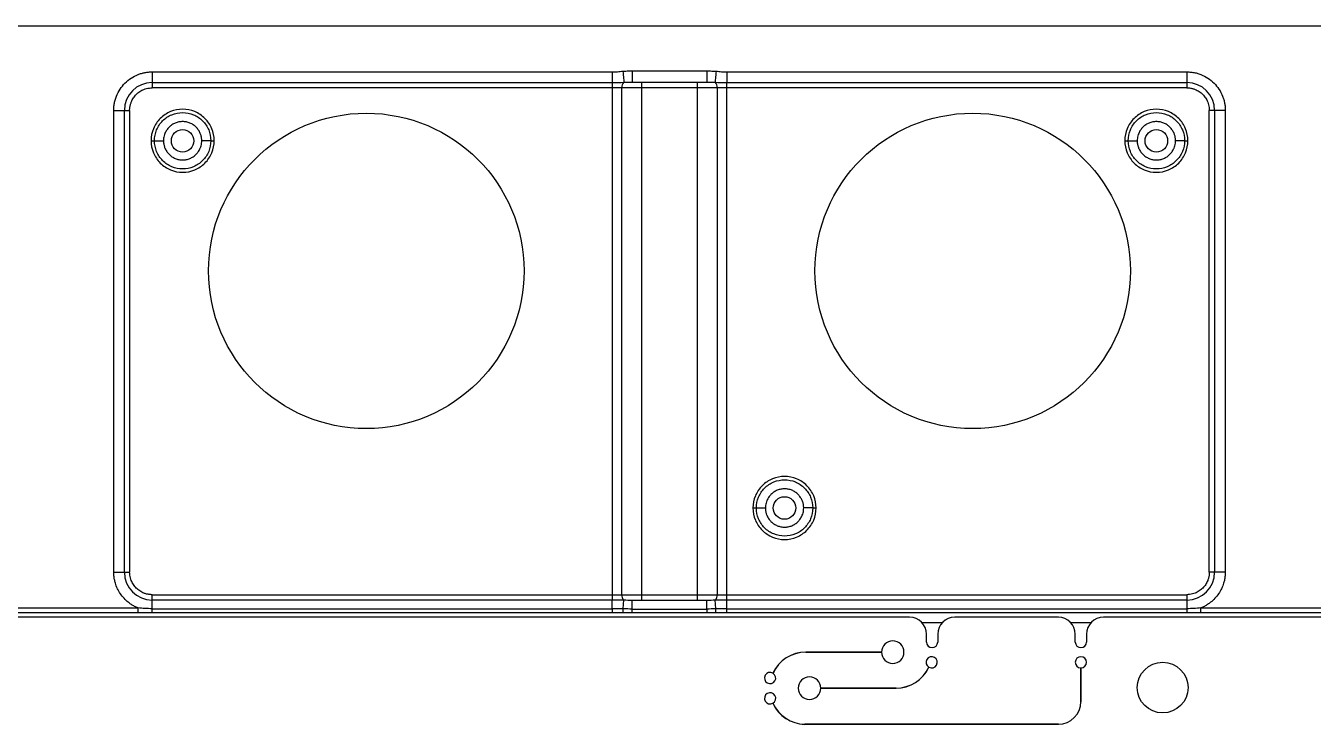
# Model space of a CAD drawing. Header units: millimetres. Extents: x -1 to 1576, y 30 to 633.
# Drawn here: x 1031.4 to 1145.7, y 571.3 to 633.3 of the extents above; entities that cross this region are included whole.
import ezdxf

# ---------------------------------------------------------------- set-up
doc = ezdxf.new("R2010")
doc.units = ezdxf.units.MM

msp = doc.modelspace()

# ---------------------------------------------------------------- linework, layer by layer
at = {"color": 7, "linetype": 'Continuous', "lineweight": 25}
for p, q in [((36.91, 633.28), (1518.3, 633.28)), ((1042.63, 629.19), (1083.44, 629.19)), ((1042.63, 629.19), (1042.63, 627.77)), ((1085.23, 629.27), (1091.85, 629.27)), ((1093.64, 629.19), (1134.45, 629.19)), ((1134.45, 629.19), (1134.45, 627.77)), ((1042.63, 628.24), (1083.44, 628.24)), ((1134.45, 627.77), (1042.63, 627.77)), ((1083.44, 628.24), (1083.44, 582.3)), ((1084.32, 582.77), (1084.32, 627.77)), ((1085.18, 628.27), (1085.23, 628.28)), ((1085.23, 628.27), (1091.85, 628.27)), ((1086.06, 628.27), (1086.06, 582.27)), ((1091.02, 582.27), (1091.02, 628.27)), ((1092.77, 627.77), (1092.77, 582.77)), ((1093.64, 628.24), (1134.45, 628.24)), ((1093.64, 582.3), (1093.64, 628.24)), ((1039.22, 584.77), (1039.22, 625.77)), ((1039.22, 625.77), (1040.63, 625.77)), ((1040.16, 584.77), (1040.16, 625.77)), ((1040.63, 625.77), (1040.63, 584.77)), ((1137.87, 625.77), (1136.45, 625.77)), ((1136.45, 584.77), (1136.45, 625.77)), ((1136.92, 625.77), (1136.92, 584.77)), ((1137.87, 625.77), (1137.87, 584.77)), ((1039.22, 584.77), (1040.63, 584.77)), ((1137.87, 584.77), (1136.45, 584.77)), ((1042.63, 581.53), (1042.63, 582.77)), ((1042.63, 582.77), (1134.45, 582.77)), ((1134.45, 582.77), (1134.45, 581.53)), ((1083.44, 582.3), (1042.63, 582.3)), ((1085.23, 582.27), (1085.18, 582.27)), ((1091.85, 582.27), (1085.23, 582.27)), ((1091.9, 582.27), (1091.85, 582.27)), ((1134.45, 582.3), (1093.64, 582.3)), ((1109.85, 580.77), (1019.41, 580.77)), ((1028.07, 581.6), (1041.37, 581.6)), ((1041.37, 581.16), (1028.07, 581.16)), ((1042.63, 581.53), (1083.44, 581.53)), ((1083.44, 581.16), (1042.63, 581.16)), ((1085.23, 581.5), (1091.85, 581.5)), ((1091.85, 581.17), (1085.23, 581.17)), ((1093.64, 581.53), (1134.45, 581.53)), ((1134.45, 581.16), (1093.64, 581.16)), ((1123.05, 580.77), (1113.85, 580.77)), ((1217.49, 580.77), (1127.05, 580.77)), ((1135.71, 581.6), (1149.01, 581.6)), ((1149.01, 581.16), (1135.71, 581.16)), ((1112.73, 580.27), (1110.97, 580.27)), ((1125.93, 580.27), (1124.17, 580.27)), ((1111.35, 578.57), (1111.35, 579.27)), ((1112.35, 579.27), (1112.35, 578.57)), ((1124.55, 578.57), (1124.55, 579.27)), ((1125.55, 579.27), (1125.55, 578.57)), ((1100.63, 577.68), (1107.35, 577.68)), ((1107.35, 577.67), (1100.63, 577.67)), ((1125.05, 573.27), (1125.05, 576.27)), ((1125.06, 576.27), (1125.06, 573.27)), ((1101.97, 574.48), (1108.65, 574.48)), ((1108.65, 574.47), (1101.97, 574.47)), ((1100.54, 571.28), (1123.05, 571.28)), ((1123.05, 571.27), (1100.54, 571.27))]:
    msp.add_line(p, q, dxfattribs=at)
for centre, radius in [((1061.63, 611.52), 14), ((1115.45, 611.52), 14), ((1132.31, 574.52), 2.25)]:
    msp.add_circle(centre, radius, dxfattribs=at)
at = {"color": 130}
for centre in [(1045.33, 623.07), (1131.75, 623.07), (1098.75, 590.47)]:
    msp.add_circle(centre, 1, dxfattribs=at)
at = {"color": 7, "linetype": 'Continuous', "lineweight": 25}
for centre, radius, start, end in [((1042.63, 625.77), 2.47, 90, 180), ((1084.87, 627.85), 0.562, 132.435, 187.8232), ((1092.21, 627.85), 0.562, 352.1767, 47.5651), ((1134.45, 625.77), 2.47, 360, 90), ((1042.63, 584.77), 2.47, 180, 270), ((1134.45, 584.77), 2.47, 270, 360), ((1084.87, 582.7), 0.562, 172.1767, 227.5651), ((1092.21, 582.7), 0.562, 312.435, 7.8232), ((1109.85, 579.27), 1.5, 0, 90), ((1113.85, 579.27), 1.5, 90, 180), ((1123.05, 579.27), 1.5, 0, 90), ((1127.05, 579.27), 1.5, 90, 180), ((1108.35, 577.67), 1, 180.2864, 179.714), ((1111.85, 578.57), 0.5, 180, 360), ((1125.05, 578.57), 0.5, 180, 0), ((1100.63, 574.47), 3.2, 90.0002, 155.3911), ((1100.63, 574.47), 3.19, 90.0002, 155.4086), ((1111.81, 576.77), 0.5, 240.4, 239.2487), ((1125.05, 576.77), 0.5, 270.573, 269.427), ((1108.65, 577.67), 3.19, 270.0002, 335.4017), ((1108.65, 577.67), 3.2, 270.0002, 335.3842), ((1097.47, 575.37), 0.5, 60.4208, 59.27), ((1100.97, 574.47), 1, 0.2867, 359.7138), ((1097.47, 573.57), 0.5, 300.7523, 299.6009), ((1100.63, 574.47), 3.21, 204.6144, 268.4153), ((1100.63, 574.47), 3.2, 204.597, 268.4128), ((1123.05, 573.27), 2, 270, 0), ((1123.05, 573.27), 2, 270, 360)]:
    msp.add_arc(centre, radius, start, end, dxfattribs=at)
for points, knots in [([(1039.22, 625.77), (1039.22, 625.83), (1039.22, 625.96), (1039.23, 626.14), (1039.26, 626.32), (1039.29, 626.5), (1039.34, 626.68), (1039.39, 626.86), (1039.51, 627.19), (1039.76, 627.66), (1040.2, 628.2), (1040.74, 628.65), (1041.25, 628.91), (1041.68, 629.06), (1041.99, 629.13), (1042.31, 629.18), (1042.52, 629.18), (1042.63, 629.19)], [0, 0, 0, 0, 0.0345523, 0.0688579, 0.1030161, 0.1371278, 0.171294, 0.2056155, 0.2401915, 0.3700601, 0.5000288, 0.6298975, 0.7598662, 0.8201516, 0.8799088, 0.9396782, 1, 1, 1, 1]), ([(1083.44, 629.19), (1083.52, 629.19), (1083.68, 629.19), (1083.91, 629.2), (1084.16, 629.23), (1084.33, 629.24), (1084.41, 629.25)], [0, 0, 0, 0, 0.232371, 0.485289, 0.737412, 1, 1, 1, 1]), ([(1083.44, 629.19), (1083.44, 628.98), (1083.44, 628.78), (1083.44, 628.44), (1083.44, 628.31), (1083.44, 628.24)], [0, 0, 0, 0, 0.5, 0.5, 1, 1, 1, 1]), ([(1084.41, 629.25), (1084.47, 629.25), (1084.59, 629.26), (1084.78, 629.27), (1085, 629.27), (1085.15, 629.27), (1085.23, 629.27)], [0, 0, 0, 0, 0.2078705, 0.4437567, 0.7077728, 1, 1, 1, 1]), ([(1084.41, 629.25), (1084.43, 629.01), (1084.45, 628.78), (1084.48, 628.43), (1084.49, 628.3), (1084.49, 628.26)], [0, 0, 0, 0, 0.5, 0.5, 1, 1, 1, 1]), ([(1085.23, 629.27), (1085.23, 629.01), (1085.23, 628.75), (1085.23, 628.38), (1085.23, 628.27), (1085.23, 628.27)], [0, 0, 0, 0, 0.5, 0.5, 1, 1, 1, 1]), ([(1091.85, 629.27), (1092, 629.27), (1092.28, 629.27), (1092.55, 629.25), (1092.67, 629.25)], [0, 0, 0, 0, 0.556213, 1, 1, 1, 1]), ([(1091.85, 629.27), (1091.85, 629.14), (1091.85, 629.01), (1091.85, 628.77), (1091.85, 628.66), (1091.85, 628.47), (1091.85, 628.4), (1091.85, 628.3), (1091.85, 628.27), (1091.85, 628.27)], [0, 0, 0, 0, 0.25, 0.25, 0.5, 0.5, 0.75, 0.75, 1, 1, 1, 1]), ([(1092.67, 629.25), (1092.65, 629.01), (1092.63, 628.78), (1092.6, 628.43), (1092.59, 628.3), (1092.59, 628.26)], [0, 0, 0, 0, 0.5, 0.5, 1, 1, 1, 1]), ([(1092.67, 629.25), (1092.75, 629.24), (1092.92, 629.23), (1093.17, 629.2), (1093.41, 629.19), (1093.56, 629.19), (1093.64, 629.19)], [0, 0, 0, 0, 0.26275, 0.514851, 0.767475, 1, 1, 1, 1]), ([(1093.64, 629.19), (1093.64, 628.98), (1093.64, 628.78), (1093.64, 628.44), (1093.64, 628.31), (1093.64, 628.24)], [0, 0, 0, 0, 0.5, 0.5, 1, 1, 1, 1]), ([(1134.45, 629.19), (1134.51, 629.19), (1134.64, 629.18), (1134.82, 629.17), (1135, 629.14), (1135.18, 629.11), (1135.36, 629.07), (1135.53, 629.01), (1135.87, 628.89), (1136.34, 628.65), (1136.88, 628.2), (1137.33, 627.66), (1137.59, 627.15), (1137.74, 626.73), (1137.81, 626.41), (1137.86, 626.1), (1137.86, 625.88), (1137.87, 625.77)], [0, 0, 0, 0, 0.0345523, 0.0688579, 0.1030161, 0.1371278, 0.171294, 0.2056155, 0.2401915, 0.3700601, 0.5000288, 0.6298975, 0.7598662, 0.8201516, 0.8799088, 0.9396782, 1, 1, 1, 1]), ([(1040.63, 625.77), (1040.63, 625.82), (1040.63, 625.9), (1040.65, 626.02), (1040.66, 626.15), (1040.69, 626.27), (1040.73, 626.39), (1040.8, 626.6), (1040.95, 626.88), (1041.21, 627.2), (1041.52, 627.46), (1041.84, 627.62), (1042.13, 627.72), (1042.38, 627.76), (1042.55, 627.77), (1042.63, 627.77)], [0, 0, 0, 0, 0.040276, 0.080243, 0.120058, 0.159883, 0.199877, 0.240199, 0.370043, 0.500057, 0.629901, 0.759916, 0.840121, 0.919721, 1, 1, 1, 1]), ([(1134.45, 627.77), (1134.49, 627.77), (1134.58, 627.77), (1134.7, 627.76), (1134.83, 627.74), (1134.95, 627.71), (1135.07, 627.68), (1135.28, 627.6), (1135.56, 627.46), (1135.87, 627.2), (1136.13, 626.88), (1136.3, 626.56), (1136.39, 626.27), (1136.44, 626.02), (1136.45, 625.86), (1136.45, 625.77)], [0, 0, 0, 0, 0.0402761, 0.0802426, 0.1200582, 0.159883, 0.1998773, 0.2401994, 0.3700431, 0.5000574, 0.6299012, 0.7599156, 0.8401208, 0.919721, 1, 1, 1, 1]), ([(1048.13, 623.07), (1048.13, 623.44), (1048.06, 623.81), (1047.78, 624.48), (1047.57, 624.79), (1047.05, 625.31), (1046.74, 625.52), (1046.06, 625.8), (1045.7, 625.87), (1044.96, 625.87), (1044.6, 625.8), (1043.92, 625.52), (1043.61, 625.31), (1043.09, 624.79), (1042.88, 624.48), (1042.6, 623.81), (1042.53, 623.44), (1042.53, 623.07)], [0, 0, 0, 0, 0.125, 0.125, 0.25, 0.25, 0.375, 0.375, 0.5, 0.5, 0.625, 0.625, 0.75, 0.75, 0.875, 0.875, 1, 1, 1, 1]), ([(1042.83, 623.07), (1042.83, 623.4), (1042.9, 623.73), (1043.15, 624.33), (1043.33, 624.61), (1043.79, 625.07), (1044.07, 625.26), (1044.68, 625.51), (1045, 625.57), (1045.66, 625.57), (1045.99, 625.51), (1046.59, 625.26), (1046.87, 625.07), (1047.33, 624.61), (1047.52, 624.33), (1047.77, 623.73), (1047.83, 623.4), (1047.83, 623.07)], [0, 0, 0, 0, 0.125, 0.125, 0.25, 0.25, 0.375, 0.375, 0.5, 0.5, 0.625, 0.625, 0.75, 0.75, 0.875, 0.875, 1, 1, 1, 1]), ([(1134.55, 623.07), (1134.55, 623.44), (1134.48, 623.81), (1134.2, 624.48), (1133.99, 624.79), (1133.47, 625.31), (1133.16, 625.52), (1132.48, 625.8), (1132.12, 625.87), (1131.38, 625.87), (1131.02, 625.8), (1130.34, 625.52), (1130.03, 625.31), (1129.51, 624.79), (1129.3, 624.48), (1129.02, 623.81), (1128.95, 623.44), (1128.95, 623.07)], [0, 0, 0, 0, 0.125, 0.125, 0.25, 0.25, 0.375, 0.375, 0.5, 0.5, 0.625, 0.625, 0.75, 0.75, 0.875, 0.875, 1, 1, 1, 1]), ([(1129.25, 623.07), (1129.25, 623.4), (1129.32, 623.73), (1129.57, 624.33), (1129.75, 624.61), (1130.21, 625.07), (1130.49, 625.26), (1131.1, 625.51), (1131.42, 625.57), (1132.08, 625.57), (1132.41, 625.51), (1133.01, 625.26), (1133.29, 625.07), (1133.75, 624.61), (1133.94, 624.33), (1134.19, 623.73), (1134.25, 623.4), (1134.25, 623.07)], [0, 0, 0, 0, 0.125, 0.125, 0.25, 0.25, 0.375, 0.375, 0.5, 0.5, 0.625, 0.625, 0.75, 0.75, 0.875, 0.875, 1, 1, 1, 1]), ([(1047.03, 623.07), (1047.03, 623.12), (1047.03, 623.21), (1047.01, 623.34), (1046.99, 623.47), (1046.95, 623.6), (1046.88, 623.79), (1046.75, 624.02), (1046.54, 624.28), (1046.28, 624.5), (1045.99, 624.65), (1045.67, 624.75), (1045.33, 624.78), (1045, 624.75), (1044.68, 624.65), (1044.38, 624.5), (1044.12, 624.28), (1043.91, 624.02), (1043.77, 623.76), (1043.68, 623.51), (1043.64, 623.3), (1043.63, 623.15), (1043.63, 623.07)], [0, 0, 0, 0, 0.025179, 0.05013, 0.075011, 0.099978, 0.125186, 0.187587, 0.250092, 0.312501, 0.37501, 0.437474, 0.50004, 0.562505, 0.625066, 0.687464, 0.749971, 0.812374, 0.874873, 0.916678, 0.958145, 1, 1, 1, 1]), ([(1133.45, 623.07), (1133.45, 623.12), (1133.45, 623.21), (1133.43, 623.34), (1133.41, 623.47), (1133.37, 623.6), (1133.3, 623.79), (1133.17, 624.02), (1132.96, 624.28), (1132.7, 624.5), (1132.41, 624.65), (1132.09, 624.75), (1131.75, 624.78), (1131.42, 624.75), (1131.1, 624.65), (1130.8, 624.5), (1130.54, 624.28), (1130.33, 624.02), (1130.19, 623.76), (1130.1, 623.51), (1130.06, 623.3), (1130.05, 623.15), (1130.05, 623.07)], [0, 0, 0, 0, 0.025179, 0.05013, 0.075011, 0.099978, 0.125186, 0.187587, 0.250092, 0.312501, 0.37501, 0.437474, 0.50004, 0.562505, 0.625066, 0.687464, 0.749971, 0.812374, 0.874873, 0.916678, 0.958145, 1, 1, 1, 1]), ([(1042.53, 623.07), (1042.53, 622.71), (1042.6, 622.34), (1042.88, 621.66), (1043.09, 621.35), (1043.61, 620.83), (1043.92, 620.63), (1044.6, 620.35), (1044.96, 620.27), (1045.7, 620.27), (1046.06, 620.35), (1046.74, 620.63), (1047.05, 620.83), (1047.57, 621.35), (1047.78, 621.66), (1048.06, 622.34), (1048.13, 622.71), (1048.13, 623.07)], [0, 0, 0, 0, 0.125, 0.125, 0.25, 0.25, 0.375, 0.375, 0.5, 0.5, 0.625, 0.625, 0.75, 0.75, 0.875, 0.875, 1, 1, 1, 1]), ([(1042.53, 623.07), (1042.61, 623.07), (1042.69, 623.07), (1042.8, 623.07), (1042.83, 623.07), (1042.83, 623.07)], [0, 0, 0, 0, 0.5, 0.5, 1, 1, 1, 1]), ([(1047.83, 623.07), (1047.83, 622.75), (1047.77, 622.42), (1047.52, 621.81), (1047.33, 621.54), (1046.87, 621.07), (1046.59, 620.89), (1045.99, 620.64), (1045.66, 620.57), (1045, 620.57), (1044.68, 620.64), (1044.07, 620.89), (1043.79, 621.07), (1043.33, 621.54), (1043.15, 621.81), (1042.9, 622.42), (1042.83, 622.75), (1042.83, 623.07)], [0, 0, 0, 0, 0.125, 0.125, 0.25, 0.25, 0.375, 0.375, 0.5, 0.5, 0.625, 0.625, 0.75, 0.75, 0.875, 0.875, 1, 1, 1, 1]), ([(1042.83, 623.07), (1042.83, 623.07), (1042.92, 623.07), (1043.21, 623.07), (1043.42, 623.07), (1043.63, 623.07)], [0, 0, 0, 0, 0.5, 0.5, 1, 1, 1, 1]), ([(1043.63, 623.07), (1043.63, 623.03), (1043.63, 622.94), (1043.65, 622.81), (1043.68, 622.68), (1043.71, 622.55), (1043.78, 622.36), (1043.91, 622.12), (1044.12, 621.86), (1044.38, 621.65), (1044.68, 621.49), (1045, 621.39), (1045.33, 621.36), (1045.66, 621.39), (1045.99, 621.49), (1046.28, 621.65), (1046.54, 621.86), (1046.75, 622.12), (1046.89, 622.39), (1046.98, 622.63), (1047.02, 622.85), (1047.03, 623), (1047.03, 623.07)], [0, 0, 0, 0, 0.025108, 0.050018, 0.074887, 0.09987, 0.125122, 0.187514, 0.250079, 0.312484, 0.374988, 0.437452, 0.500017, 0.562482, 0.625047, 0.687453, 0.749962, 0.812367, 0.874868, 0.916676, 0.958145, 1, 1, 1, 1]), ([(1047.83, 623.07), (1047.83, 623.07), (1047.74, 623.07), (1047.45, 623.07), (1047.24, 623.07), (1047.03, 623.07)], [0, 0, 0, 0, 0.5, 0.5, 1, 1, 1, 1]), ([(1047.83, 623.07), (1047.83, 623.07), (1047.86, 623.07), (1047.97, 623.07), (1048.05, 623.07), (1048.13, 623.07)], [0, 0, 0, 0, 0.5, 0.5, 1, 1, 1, 1]), ([(1128.95, 623.07), (1128.95, 622.71), (1129.02, 622.34), (1129.3, 621.66), (1129.51, 621.35), (1130.03, 620.83), (1130.34, 620.63), (1131.02, 620.35), (1131.38, 620.27), (1132.12, 620.27), (1132.48, 620.35), (1133.16, 620.63), (1133.47, 620.83), (1133.99, 621.35), (1134.2, 621.66), (1134.48, 622.34), (1134.55, 622.71), (1134.55, 623.07)], [0, 0, 0, 0, 0.125, 0.125, 0.25, 0.25, 0.375, 0.375, 0.5, 0.5, 0.625, 0.625, 0.75, 0.75, 0.875, 0.875, 1, 1, 1, 1]), ([(1128.95, 623.07), (1129.03, 623.07), (1129.11, 623.07), (1129.22, 623.07), (1129.25, 623.07), (1129.25, 623.07)], [0, 0, 0, 0, 0.5, 0.5, 1, 1, 1, 1]), ([(1134.25, 623.07), (1134.25, 622.75), (1134.19, 622.42), (1133.94, 621.81), (1133.75, 621.54), (1133.29, 621.07), (1133.01, 620.89), (1132.41, 620.64), (1132.08, 620.57), (1131.42, 620.57), (1131.1, 620.64), (1130.49, 620.89), (1130.21, 621.07), (1129.75, 621.54), (1129.57, 621.81), (1129.32, 622.42), (1129.25, 622.75), (1129.25, 623.07)], [0, 0, 0, 0, 0.125, 0.125, 0.25, 0.25, 0.375, 0.375, 0.5, 0.5, 0.625, 0.625, 0.75, 0.75, 0.875, 0.875, 1, 1, 1, 1]), ([(1129.25, 623.07), (1129.25, 623.07), (1129.34, 623.07), (1129.63, 623.07), (1129.84, 623.07), (1130.05, 623.07)], [0, 0, 0, 0, 0.5, 0.5, 1, 1, 1, 1]), ([(1130.05, 623.07), (1130.05, 623.03), (1130.05, 622.94), (1130.07, 622.81), (1130.1, 622.68), (1130.13, 622.55), (1130.2, 622.36), (1130.33, 622.12), (1130.54, 621.86), (1130.8, 621.65), (1131.1, 621.49), (1131.42, 621.39), (1131.75, 621.36), (1132.08, 621.39), (1132.41, 621.49), (1132.7, 621.65), (1132.96, 621.86), (1133.17, 622.12), (1133.31, 622.39), (1133.4, 622.63), (1133.44, 622.85), (1133.45, 623), (1133.45, 623.07)], [0, 0, 0, 0, 0.0251076, 0.050018, 0.0748867, 0.0998699, 0.1251219, 0.1875141, 0.2500786, 0.3124839, 0.374988, 0.437452, 0.5000172, 0.5624817, 0.6250467, 0.687453, 0.7499618, 0.8123666, 0.874868, 0.9166765, 0.9581445, 1, 1, 1, 1]), ([(1134.25, 623.07), (1134.25, 623.07), (1134.16, 623.07), (1133.87, 623.07), (1133.66, 623.07), (1133.45, 623.07)], [0, 0, 0, 0, 0.5, 0.5, 1, 1, 1, 1]), ([(1134.25, 623.07), (1134.25, 623.07), (1134.28, 623.07), (1134.39, 623.07), (1134.47, 623.07), (1134.55, 623.07)], [0, 0, 0, 0, 0.5, 0.5, 1, 1, 1, 1]), ([(1101.55, 590.47), (1101.55, 590.84), (1101.48, 591.21), (1101.2, 591.88), (1100.99, 592.19), (1100.47, 592.71), (1100.16, 592.92), (1099.48, 593.2), (1099.12, 593.27), (1098.38, 593.27), (1098.02, 593.2), (1097.34, 592.92), (1097.03, 592.71), (1096.51, 592.19), (1096.3, 591.88), (1096.02, 591.21), (1095.95, 590.84), (1095.95, 590.47)], [0, 0, 0, 0, 0.125, 0.125, 0.25, 0.25, 0.375, 0.375, 0.5, 0.5, 0.625, 0.625, 0.75, 0.75, 0.875, 0.875, 1, 1, 1, 1]), ([(1096.25, 590.47), (1096.25, 590.8), (1096.32, 591.13), (1096.57, 591.73), (1096.75, 592.01), (1097.21, 592.47), (1097.49, 592.66), (1098.1, 592.91), (1098.42, 592.97), (1099.08, 592.97), (1099.41, 592.91), (1100.01, 592.66), (1100.29, 592.47), (1100.75, 592.01), (1100.94, 591.73), (1101.19, 591.13), (1101.25, 590.8), (1101.25, 590.47)], [0, 0, 0, 0, 0.125, 0.125, 0.25, 0.25, 0.375, 0.375, 0.5, 0.5, 0.625, 0.625, 0.75, 0.75, 0.875, 0.875, 1, 1, 1, 1]), ([(1100.45, 590.47), (1100.45, 590.52), (1100.45, 590.61), (1100.43, 590.74), (1100.41, 590.87), (1100.37, 591), (1100.3, 591.19), (1100.17, 591.42), (1099.96, 591.68), (1099.7, 591.9), (1099.41, 592.05), (1099.09, 592.15), (1098.75, 592.18), (1098.42, 592.15), (1098.1, 592.05), (1097.8, 591.9), (1097.54, 591.68), (1097.33, 591.42), (1097.19, 591.16), (1097.1, 590.91), (1097.06, 590.7), (1097.05, 590.55), (1097.05, 590.47)], [0, 0, 0, 0, 0.025179, 0.05013, 0.075011, 0.099978, 0.125186, 0.187587, 0.250092, 0.312501, 0.37501, 0.437474, 0.50004, 0.562505, 0.625066, 0.687464, 0.749971, 0.812374, 0.874873, 0.916678, 0.958145, 1, 1, 1, 1]), ([(1095.95, 590.47), (1095.95, 590.11), (1096.02, 589.74), (1096.3, 589.06), (1096.51, 588.75), (1097.03, 588.23), (1097.34, 588.03), (1098.02, 587.75), (1098.38, 587.67), (1099.12, 587.67), (1099.48, 587.75), (1100.16, 588.03), (1100.47, 588.23), (1100.99, 588.75), (1101.2, 589.06), (1101.48, 589.74), (1101.55, 590.11), (1101.55, 590.47)], [0, 0, 0, 0, 0.125, 0.125, 0.25, 0.25, 0.375, 0.375, 0.5, 0.5, 0.625, 0.625, 0.75, 0.75, 0.875, 0.875, 1, 1, 1, 1]), ([(1095.95, 590.47), (1096.03, 590.47), (1096.11, 590.47), (1096.22, 590.47), (1096.25, 590.47), (1096.25, 590.47)], [0, 0, 0, 0, 0.5, 0.5, 1, 1, 1, 1]), ([(1101.25, 590.47), (1101.25, 590.15), (1101.19, 589.82), (1100.94, 589.21), (1100.75, 588.94), (1100.29, 588.47), (1100.01, 588.29), (1099.41, 588.04), (1099.08, 587.97), (1098.42, 587.97), (1098.1, 588.04), (1097.49, 588.29), (1097.21, 588.47), (1096.75, 588.94), (1096.57, 589.21), (1096.32, 589.82), (1096.25, 590.15), (1096.25, 590.47)], [0, 0, 0, 0, 0.125, 0.125, 0.25, 0.25, 0.375, 0.375, 0.5, 0.5, 0.625, 0.625, 0.75, 0.75, 0.875, 0.875, 1, 1, 1, 1]), ([(1096.25, 590.47), (1096.25, 590.47), (1096.34, 590.47), (1096.63, 590.47), (1096.84, 590.47), (1097.05, 590.47)], [0, 0, 0, 0, 0.5, 0.5, 1, 1, 1, 1]), ([(1097.05, 590.47), (1097.05, 590.43), (1097.05, 590.34), (1097.07, 590.21), (1097.1, 590.08), (1097.13, 589.95), (1097.2, 589.76), (1097.33, 589.52), (1097.54, 589.26), (1097.8, 589.05), (1098.1, 588.89), (1098.42, 588.79), (1098.75, 588.76), (1099.08, 588.79), (1099.41, 588.89), (1099.7, 589.05), (1099.96, 589.26), (1100.17, 589.52), (1100.31, 589.79), (1100.4, 590.03), (1100.44, 590.25), (1100.45, 590.4), (1100.45, 590.47)], [0, 0, 0, 0, 0.025108, 0.050018, 0.074887, 0.09987, 0.125122, 0.187514, 0.250079, 0.312484, 0.374988, 0.437452, 0.500017, 0.562482, 0.625047, 0.687453, 0.749962, 0.812367, 0.874868, 0.916676, 0.958145, 1, 1, 1, 1]), ([(1101.25, 590.47), (1101.25, 590.47), (1101.16, 590.47), (1100.87, 590.47), (1100.66, 590.47), (1100.45, 590.47)], [0, 0, 0, 0, 0.5, 0.5, 1, 1, 1, 1]), ([(1101.25, 590.47), (1101.25, 590.47), (1101.16, 590.47), (1100.87, 590.47), (1100.66, 590.47), (1100.45, 590.47)], [0, 0, 0, 0, 0.5, 0.5, 1, 1, 1, 1]), ([(1101.25, 590.47), (1101.25, 590.47), (1101.28, 590.47), (1101.39, 590.47), (1101.47, 590.47), (1101.55, 590.47)], [0, 0, 0, 0, 0.5, 0.5, 1, 1, 1, 1]), ([(1041.37, 581.6), (1041.32, 581.62), (1041.22, 581.66), (1041.07, 581.74), (1040.92, 581.81), (1040.78, 581.9), (1040.64, 581.99), (1040.42, 582.17), (1040.12, 582.44), (1039.8, 582.85), (1039.54, 583.3), (1039.37, 583.73), (1039.28, 584.11), (1039.23, 584.44), (1039.22, 584.66), (1039.22, 584.77)], [0, 0, 0, 0, 0.040883, 0.08158, 0.122187, 0.162802, 0.203521, 0.244441, 0.372171, 0.500035, 0.627766, 0.75563, 0.837187, 0.918385, 1, 1, 1, 1]), ([(1042.63, 582.77), (1042.59, 582.77), (1042.5, 582.78), (1042.38, 582.79), (1042.26, 582.81), (1042.13, 582.83), (1042.01, 582.87), (1041.81, 582.94), (1041.52, 583.09), (1041.21, 583.35), (1040.95, 583.67), (1040.78, 583.99), (1040.69, 584.27), (1040.64, 584.52), (1040.63, 584.69), (1040.63, 584.77)], [0, 0, 0, 0, 0.040276, 0.080243, 0.120058, 0.159883, 0.199877, 0.240199, 0.370043, 0.500057, 0.629901, 0.759916, 0.840121, 0.919721, 1, 1, 1, 1]), ([(1136.45, 584.77), (1136.45, 584.73), (1136.45, 584.65), (1136.44, 584.52), (1136.42, 584.4), (1136.39, 584.28), (1136.35, 584.16), (1136.28, 583.95), (1136.14, 583.67), (1135.87, 583.35), (1135.56, 583.09), (1135.24, 582.92), (1134.95, 582.83), (1134.7, 582.78), (1134.54, 582.78), (1134.45, 582.77)], [0, 0, 0, 0, 0.040276, 0.080243, 0.120058, 0.159883, 0.199877, 0.240199, 0.370043, 0.500057, 0.629901, 0.759916, 0.840121, 0.919721, 1, 1, 1, 1]), ([(1137.87, 584.77), (1137.86, 584.72), (1137.86, 584.61), (1137.85, 584.44), (1137.83, 584.28), (1137.8, 584.11), (1137.77, 583.95), (1137.69, 583.68), (1137.55, 583.3), (1137.29, 582.85), (1136.96, 582.44), (1136.62, 582.13), (1136.3, 581.9), (1136.02, 581.73), (1135.81, 581.64), (1135.71, 581.6)], [0, 0, 0, 0, 0.040883, 0.08158, 0.122187, 0.162802, 0.203521, 0.244441, 0.372171, 0.500035, 0.627766, 0.75563, 0.837187, 0.918385, 1, 1, 1, 1]), ([(1083.44, 581.53), (1083.44, 581.7), (1083.44, 581.87), (1083.44, 582.14), (1083.44, 582.24), (1083.44, 582.3)], [0, 0, 0, 0, 0.5, 0.5, 1, 1, 1, 1]), ([(1084.43, 581.51), (1084.45, 581.7), (1084.46, 581.88), (1084.48, 582.16), (1084.49, 582.25), (1084.49, 582.28)], [0, 0, 0, 0, 0.5, 0.5, 1, 1, 1, 1]), ([(1085.23, 581.5), (1085.23, 581.72), (1085.23, 581.92), (1085.23, 582.2), (1085.23, 582.27), (1085.23, 582.27)], [0, 0, 0, 0, 0.5, 0.5, 1, 1, 1, 1]), ([(1091.85, 581.5), (1091.85, 581.72), (1091.85, 581.92), (1091.85, 582.2), (1091.85, 582.27), (1091.85, 582.27)], [0, 0, 0, 0, 0.5, 0.5, 1, 1, 1, 1]), ([(1092.65, 581.51), (1092.64, 581.7), (1092.62, 581.88), (1092.6, 582.16), (1092.59, 582.25), (1092.59, 582.28)], [0, 0, 0, 0, 0.5, 0.5, 1, 1, 1, 1]), ([(1093.64, 581.53), (1093.64, 581.7), (1093.64, 581.87), (1093.64, 582.14), (1093.64, 582.24), (1093.64, 582.3)], [0, 0, 0, 0, 0.5, 0.5, 1, 1, 1, 1]), ([(1041.37, 581.6), (1041.37, 581.51), (1041.37, 581.42), (1041.37, 581.26), (1041.37, 581.2), (1041.37, 581.16)], [0, 0, 0, 0, 0.5, 0.5, 1, 1, 1, 1]), ([(1042.63, 581.16), (1042.54, 581.16), (1042.33, 581.16), (1042, 581.16), (1041.67, 581.16), (1041.46, 581.16), (1041.37, 581.16)], [0, 0, 0, 0, 0.221378, 0.492164, 0.7995, 1, 1, 1, 1]), ([(1084.44, 581.17), (1084.25, 581.17), (1083.91, 581.17), (1083.58, 581.17), (1083.44, 581.16)], [0, 0, 0, 0, 0.580575, 1, 1, 1, 1]), ([(1085.23, 581.17), (1085.08, 581.17), (1084.82, 581.17), (1084.56, 581.17), (1084.44, 581.17)], [0, 0, 0, 0, 0.548125, 1, 1, 1, 1]), ([(1092.64, 581.17), (1092.52, 581.17), (1092.26, 581.17), (1092, 581.17), (1091.85, 581.17)], [0, 0, 0, 0, 0.452244, 1, 1, 1, 1]), ([(1093.64, 581.16), (1093.5, 581.17), (1093.17, 581.17), (1092.84, 581.17), (1092.64, 581.17)], [0, 0, 0, 0, 0.420474, 1, 1, 1, 1]), ([(1135.71, 581.16), (1135.63, 581.16), (1135.41, 581.16), (1135.09, 581.16), (1134.75, 581.16), (1134.54, 581.16), (1134.45, 581.16)], [0, 0, 0, 0, 0.2005154, 0.5078604, 0.7788483, 1, 1, 1, 1]), ([(1135.71, 581.16), (1135.71, 581.2), (1135.71, 581.26), (1135.71, 581.42), (1135.71, 581.51), (1135.71, 581.6)], [0, 0, 0, 0, 0.5, 0.5, 1, 1, 1, 1])]:
    msp.add_open_spline(points, degree=3, knots=knots, dxfattribs=at)
for points in [[(1083.44, 628.24), (1083.81, 628.24), (1084.17, 628.25), (1084.49, 628.26)], [(1084.49, 628.26), (1084.73, 628.27), (1084.97, 628.27), (1085.23, 628.27)], [(1091.85, 628.27), (1092.11, 628.27), (1092.35, 628.27), (1092.59, 628.26)], [(1092.59, 628.26), (1092.91, 628.25), (1093.28, 628.24), (1093.64, 628.24)], [(1084.49, 582.28), (1084.17, 582.29), (1083.81, 582.3), (1083.44, 582.3)], [(1085.23, 582.27), (1084.97, 582.27), (1084.73, 582.27), (1084.49, 582.28)], [(1092.59, 582.28), (1092.35, 582.27), (1092.11, 582.27), (1091.85, 582.27)], [(1093.64, 582.3), (1093.28, 582.3), (1092.91, 582.29), (1092.59, 582.28)], [(1042.63, 581.53), (1042.21, 581.53), (1041.79, 581.55), (1041.37, 581.6)], [(1042.63, 581.16), (1042.63, 581.24), (1042.63, 581.37), (1042.63, 581.53)], [(1083.44, 581.53), (1083.44, 581.37), (1083.44, 581.24), (1083.44, 581.16)], [(1084.43, 581.51), (1084.09, 581.52), (1083.77, 581.53), (1083.44, 581.53)], [(1084.44, 581.17), (1084.44, 581.24), (1084.43, 581.37), (1084.43, 581.51)], [(1085.23, 581.5), (1084.97, 581.5), (1084.7, 581.51), (1084.43, 581.51)], [(1085.23, 581.17), (1085.23, 581.24), (1085.23, 581.36), (1085.23, 581.5)], [(1092.65, 581.51), (1092.38, 581.51), (1092.12, 581.5), (1091.85, 581.5)], [(1091.85, 581.5), (1091.85, 581.36), (1091.85, 581.24), (1091.85, 581.17)], [(1092.64, 581.17), (1092.65, 581.24), (1092.65, 581.37), (1092.65, 581.51)], [(1093.64, 581.53), (1093.32, 581.53), (1092.99, 581.52), (1092.65, 581.51)], [(1093.64, 581.16), (1093.64, 581.24), (1093.64, 581.37), (1093.64, 581.53)], [(1135.71, 581.6), (1135.29, 581.55), (1134.87, 581.53), (1134.45, 581.53)], [(1134.45, 581.53), (1134.45, 581.37), (1134.45, 581.24), (1134.45, 581.16)]]:
    msp.add_open_spline(points, degree=3, dxfattribs=at)

doc.saveas('drawing.dxf')
